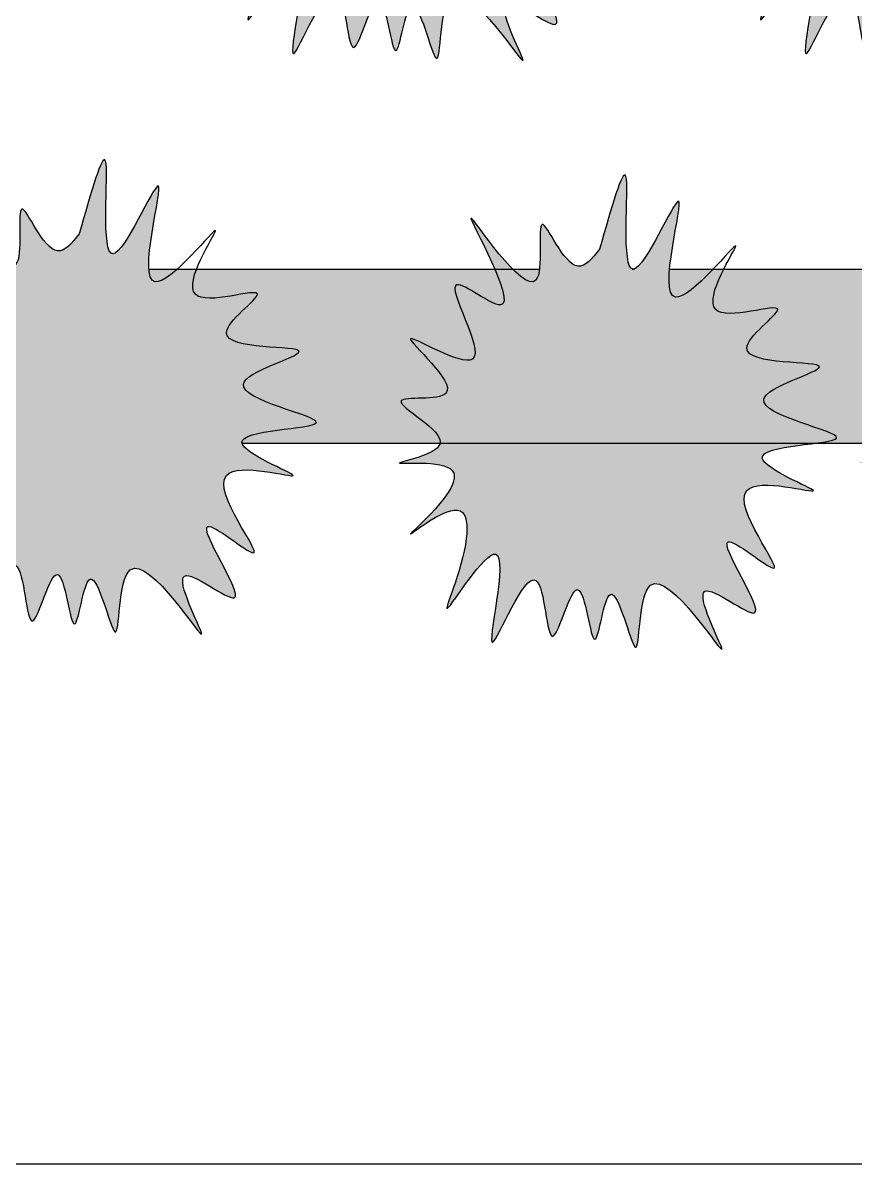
# Model space of a CAD drawing. Header units: metres. Extents: x 1203 to 2640, y 535 to 1122.
# Drawn here: x 1258.13 to 1273.02, y 535.44 to 555.86 of the extents above; entities that cross this region are included whole.
import ezdxf

# ---------------------------------------------------------------- set-up
doc = ezdxf.new("R2010")
doc.units = ezdxf.units.M
doc.layers.add('Layer1', color=105, linetype='Continuous')
doc.layers.add('line work', color=7, linetype='Continuous')
picture_1 = doc.add_image_def('image1.png', size_in_pixel=(941, 730))

msp = doc.modelspace()

# ---------------------------------------------------------------- hatches: boundary and pattern name
at = {"layer": 'line work', "lineweight": -3}
h = msp.add_hatch(color=256, dxfattribs=at)
h.dxf.hatch_style = 1
h.set_gradient(color1=(76, 153, 0), color2=(88, 186, 72))
edge = h.paths.add_edge_path()
edge.add_spline(control_points=[(1264.890465796004, 562.3417832357588), (1265.099383096613, 563.0741580677976), (1265.559949187243, 564.6887060840925), (1265.12364469558, 560.643339864902), (1266.817306190791, 564.6070791032313), (1265.526780905416, 560.1766547668683), (1268.017059552223, 563.3433570518247), (1266.210852449488, 560.696610793185), (1268.787559550503, 561.6480028507405), (1266.670244802701, 560.1903272406798), (1269.938208657071, 560.4323185089936), (1266.660825992704, 559.566498765419), (1270.500338108149, 558.8410004924453), (1266.727100934263, 558.8461427636701), (1269.648398421996, 557.6946827346414), (1266.509846891535, 558.6312902724596), (1268.771411072555, 555.8926570122358), (1266.471810462817, 557.8508446438923), (1268.412483711828, 555.0676156350703), (1266.229224620421, 556.8689228940761), (1267.739233363247, 554.0116512563548), (1265.498538470632, 557.6532962106193), (1265.669659732122, 554.2429464119202), (1265.061690784095, 557.0095147241306), (1264.796535655707, 554.5606959135391), (1264.557917979172, 557.0947399938492), (1263.952758777033, 554.5423239832448), (1263.897600680637, 557.4995451125984), (1262.528456734095, 553.9219081404658), (1263.424109183675, 557.468956855221), (1262.540193397973, 556.446916628465), (1261.902675664226, 555.4669778608677), (1262.577460843623, 556.8596378455738), (1262.483637932139, 558.0166658694183), (1260.695780031213, 556.5818028798817), (1263.238870393257, 558.7117472174722), (1260.602620755364, 558.4123667245423), (1262.777942134521, 558.7993163435618), (1260.601371692215, 559.835094727983), (1262.910335814475, 559.4850228386434), (1260.646132560271, 561.3665203677785), (1263.455169856955, 559.5753339752314), (1261.693895815103, 562.3650669655818), (1263.884638812693, 560.5742369599352), (1261.701045612363, 564.3470938903861), (1264.089111933426, 560.6523681436227), (1263.658899704954, 563.5578463821794), (1264.381267049774, 561.7005396216733), (1264.762904111305, 562.1811423930213), (1264.890465796004, 562.3417832357588)], knot_values=[0, 0, 0, 0, 1.384531089470169, 3.052251150930328, 4.51227106734385, 6.230514409384013, 7.646266710968491, 8.837739149747739, 9.94658184973702, 10.83366189957932, 12.17828393629707, 13.33339300226884, 14.80887636625841, 16.1873504182889, 17.27141948007431, 18.46342627944943, 19.92636695359363, 20.8580358650292, 22.21655425836323, 23.18468715730932, 24.25395825802033, 25.96152804359782, 27.10364750380314, 28.1446373431037, 28.99440082079879, 29.93175946675743, 30.87369619376476, 31.91644790475964, 33.26924558145777, 34.84907136211234, 35.49598666021974, 36.14989246041473, 37.43998049402188, 37.95074690459155, 38.93030355929609, 40.29042992096921, 41.24306755461195, 42.03676811482109, 43.0768671491179, 43.89262102906633, 45.05296095809226, 46.21880730917361, 47.57695876240337, 48.43260749475863, 50.07074380859137, 51.67796193849407, 52.68127808788633, 53.66404707915862, 54.15745840362375, 54.15745840362375, 54.15745840362375, 54.15745840362375], degree=3, periodic=0)
h = msp.add_hatch(color=256, dxfattribs=at)
h.dxf.hatch_style = 1
h.set_gradient(color1=(76, 153, 0), color2=(88, 186, 72))
edge = h.paths.add_edge_path()
edge.add_spline(control_points=[(1274.062278143662, 562.3417832357588), (1274.271195444271, 563.0741580677976), (1274.731761534901, 564.6887060840925), (1274.295457043237, 560.643339864902), (1275.989118538449, 564.6070791032313), (1274.698593253073, 560.1766547668683), (1277.188871899881, 563.3433570518247), (1275.382664797145, 560.696610793185), (1277.95937189816, 561.6480028507405), (1275.842057150359, 560.1903272406798), (1279.110021004728, 560.4323185089936), (1275.832638340362, 559.566498765419), (1279.672150455806, 558.8410004924453), (1275.898913281921, 558.8461427636701), (1278.820210769654, 557.6946827346414), (1275.681659239193, 558.6312902724596), (1277.943223420213, 555.8926570122358), (1275.643622810474, 557.8508446438923), (1277.584296059486, 555.0676156350703), (1275.401036968078, 556.8689228940761), (1276.911045710905, 554.0116512563548), (1274.67035081829, 557.6532962106193), (1274.84147207978, 554.2429464119202), (1274.233503131753, 557.0095147241306), (1273.968348003364, 554.5606959135391), (1273.72973032683, 557.0947399938492), (1273.12457112469, 554.5423239832448), (1273.069413028294, 557.4995451125984), (1271.700269081752, 553.9219081404658), (1272.595921531333, 557.468956855221), (1271.712005745631, 556.446916628465), (1271.074488011883, 555.4669778608677), (1271.74927319128, 556.8596378455738), (1271.655450279796, 558.0166658694183), (1269.867592378871, 556.5818028798817), (1272.410682740915, 558.7117472174722), (1269.774433103021, 558.4123667245423), (1271.949754482179, 558.7993163435618), (1269.773184039873, 559.835094727983), (1272.082148162132, 559.4850228386434), (1269.817944907928, 561.3665203677785), (1272.626982204613, 559.5753339752314), (1270.86570816276, 562.3650669655818), (1273.056451160351, 560.5742369599352), (1270.87285796002, 564.3470938903861), (1273.260924281084, 560.6523681436227), (1272.830712052612, 563.5578463821794), (1273.553079397432, 561.7005396216733), (1273.934716458963, 562.1811423930213), (1274.062278143662, 562.3417832357588)], knot_values=[0, 0, 0, 0, 1.384531089470169, 3.052251150930328, 4.51227106734385, 6.230514409384013, 7.646266710968491, 8.837739149747739, 9.94658184973702, 10.83366189957932, 12.17828393629707, 13.33339300226884, 14.80887636625841, 16.1873504182889, 17.27141948007431, 18.46342627944943, 19.92636695359363, 20.8580358650292, 22.21655425836323, 23.18468715730932, 24.25395825802033, 25.96152804359782, 27.10364750380314, 28.1446373431037, 28.99440082079879, 29.93175946675743, 30.87369619376476, 31.91644790475964, 33.26924558145777, 34.84907136211234, 35.49598666021974, 36.14989246041473, 37.43998049402188, 37.95074690459155, 38.93030355929609, 40.29042992096921, 41.24306755461195, 42.03676811482109, 43.0768671491179, 43.89262102906633, 45.05296095809226, 46.21880730917361, 47.57695876240337, 48.43260749475863, 50.07074380859137, 51.67796193849407, 52.68127808788633, 53.66404707915862, 54.15745840362375, 54.15745840362375, 54.15745840362375, 54.15745840362375], degree=3, periodic=0)
at = {"layer": 'line work', "lineweight": -3, "true_color": 0x90e203}
h = msp.add_hatch(color=62, dxfattribs=at)
h.dxf.hatch_style = 1
edge = h.paths.add_edge_path()
edge.add_spline(control_points=[(1273.342492885894, 562.3471440608998), (1273.445657893727, 562.1916039867804), (1273.699393629114, 561.8847959015843), (1273.934716458963, 562.1811423930213), (1274.062278143662, 562.3417832357588)], knot_values=[53.2472246651246, 53.2472246651246, 53.2472246651246, 53.2472246651246, 53.66404707915862, 54.15745840362375, 54.15745840362375, 54.15745840362375, 54.15745840362375], degree=3, periodic=0)
edge.add_spline(control_points=[(1273.342492885894, 562.3471440608998), (1273.202419125204, 562.5583308147967), (1272.880616579482, 563.220811525356), (1273.260924281084, 560.6523681436227), (1270.87285796002, 564.3470938903861), (1273.056451160351, 560.5742369599352), (1270.86570816276, 562.3650669655818), (1272.626982204613, 559.5753339752314), (1269.817944907928, 561.3665203677785), (1272.082148162132, 559.4850228386434), (1269.773184039873, 559.835094727983), (1271.949754482179, 558.7993163435618), (1269.774433103021, 558.4123667245423), (1272.410682740915, 558.7117472174722), (1269.867592378871, 556.5818028798817), (1271.655450279796, 558.0166658694183), (1271.74927319128, 556.8596378455738), (1271.074488011883, 555.4669778608677), (1271.712005745631, 556.446916628465), (1272.595921531333, 557.468956855221), (1271.700269081752, 553.9219081404658), (1273.069413028294, 557.4995451125984), (1273.12457112469, 554.5423239832448), (1273.72973032683, 557.0947399938492), (1273.968348003364, 554.5606959135391), (1274.233503131753, 557.0095147241306), (1274.84147207978, 554.2429464119202), (1274.67035081829, 557.6532962106193), (1276.911045710905, 554.0116512563548), (1275.401036968078, 556.8689228940761), (1277.584296059486, 555.0676156350703), (1275.643622810474, 557.8508446438923), (1277.943223420213, 555.8926570122358), (1275.681659239193, 558.6312902724596), (1278.820210769654, 557.6946827346414), (1275.898913281921, 558.8461427636701), (1279.672150455806, 558.8410004924453), (1275.832638340362, 559.566498765419), (1279.110021004728, 560.4323185089936), (1275.842057150359, 560.1903272406798), (1277.95937189816, 561.6480028507405), (1275.382664797145, 560.696610793185), (1277.188871899881, 563.3433570518247), (1274.698593253073, 560.1766547668683), (1275.989118538449, 564.6070791032313), (1274.295457043237, 560.643339864902), (1274.731434890481, 564.6856774737349), (1274.272214007306, 563.0777266301408), (1274.063807374502, 562.3471440608965)], knot_values=[0.003378164089539837, 0.003378164089539837, 0.003378164089539837, 0.003378164089539837, 0.5693247413278115, 1.572640890720066, 3.179859020622764, 4.81799533445551, 5.673644066810766, 7.031795520040525, 8.197641871121874, 9.357981800147812, 10.17373568009624, 11.21383471439305, 12.00753527460218, 12.96017290824493, 14.32029926991805, 15.29985592462258, 15.81062233519226, 17.10071036879941, 17.7546161689944, 18.4015314671018, 19.98135724775636, 21.3341549244545, 22.37690663544938, 23.31884336245671, 24.25620200841535, 25.10596548611043, 26.146955325411, 27.28907478561632, 28.99664457119381, 30.06591567190482, 31.03404857085091, 32.39256696418494, 33.3242358756205, 34.78717654976471, 35.97918334913983, 37.06325241092524, 38.44172646295573, 39.9172098269453, 41.07231889291707, 42.41694092963481, 43.30402097947712, 44.4128636794664, 45.60433611824565, 47.02008841983012, 48.73833176187028, 50.19835167828381, 51.86607173974397, 53.2472246651246, 53.2472246651246, 53.2472246651246, 53.2472246651246], degree=3, periodic=0)
edge.add_line((1274.063807374502, 562.3471440608964), (1273.342492885896, 562.3471440608964))
at = {"layer": 'line work', "lineweight": -3}
h = msp.add_hatch(color=256, dxfattribs=at)
h.dxf.hatch_style = 1
h.set_gradient(color1=(76, 153, 0), color2=(88, 186, 72))
edge = h.paths.add_edge_path()
edge.add_spline(control_points=[(1255.81408631572, 548.3322052348371), (1255.685388692764, 548.2945257317878), (1255.256147796505, 548.1992992972409), (1257.489379596917, 548.452911863981), (1254.946289234873, 546.3229675263907), (1256.734147135799, 547.757830515927), (1256.827970047283, 546.6008024920828), (1256.153184867886, 545.2081425073766), (1256.790702601633, 546.1880812749739), (1257.674618387335, 547.2101215017299), (1256.778965937754, 543.6630727869746), (1258.148109884297, 547.2407097591074), (1258.203267980693, 544.2834886297535), (1258.808427182832, 546.8359046403582), (1259.047044859366, 544.3018605600478), (1259.312199987755, 546.7506793706395), (1259.920168935782, 543.9841110584292), (1259.749047674292, 547.3944608571279), (1261.989742566908, 543.7528159028636), (1260.479733824081, 546.610087540585), (1262.662992915488, 544.8087802815792), (1260.722319666477, 547.5920092904012), (1263.021920276215, 545.6338216587445), (1260.760356095195, 548.3724549189686), (1263.881105864826, 547.4411597882327), (1262.11308693709, 548.1397314460744), (1262.054270979676, 548.3322052348371)], knot_values=[16.2085579968339, 16.2085579968339, 16.2085579968339, 16.2085579968339, 16.5273564046125, 17.47999403825524, 18.84012039992836, 19.8196770546329, 20.33044346520257, 21.62053149880973, 22.27443729900472, 22.92135259711211, 24.50117837776668, 25.85397605446482, 26.89672776545969, 27.83866449246703, 28.77602313842566, 29.62578661612075, 30.66677645542131, 31.80889591562664, 33.51646570120412, 34.58573680191513, 35.55386970086122, 36.91238809419525, 37.84405700563082, 39.30699767977502, 40.49900447915014, 41.56186596239055, 41.56186596239055, 41.56186596239055, 41.56186596239055], degree=3, periodic=0)
edge.add_spline(control_points=[(1262.054270979676, 548.3322052348371), (1262.05309740809, 548.3360457192816), (1261.995995484456, 548.5859195266662), (1264.750847311809, 548.5821651389541), (1260.911335196364, 549.3076634119279), (1264.188717860731, 550.1734831555025), (1260.920754006361, 549.9314918871887), (1263.038068754163, 551.3891674972493), (1261.057460370687, 550.6578716955555), (1261.168599383378, 551.2646828907751), (1261.240697711184, 551.4535216239524)], knot_values=[8.383642792042103, 8.383642792042103, 8.383642792042103, 8.383642792042103, 8.404850370587106, 9.7833244226176, 11.25880778660717, 12.41391685257893, 13.75853888929668, 14.64561893913899, 15.75446163912827, 16.2085579968339, 16.2085579968339, 16.2085579968339, 16.2085579968339], degree=3, periodic=0)
edge.add_line((1261.240697711184, 551.4535216239524), (1260.895728809205, 551.4535216239524))
edge.add_spline(control_points=[(1260.895728809205, 551.4535216239524), (1260.73652264041, 551.311231109418), (1260.470148462667, 551.1266374385059), (1260.396823858051, 551.3243610719273), (1260.38805910114, 551.4535216239541)], knot_values=[5.859192428846015, 5.859192428846015, 5.859192428846015, 5.859192428846015, 6.328267792654658, 6.699589773192657, 6.699589773192657, 6.699589773192657, 6.699589773192657], degree=3, periodic=0)
edge.add_spline(control_points=[(1260.38805910114, 551.4535216239541), (1260.356266104949, 551.9220344395329), (1260.938039103605, 554.0445234504432), (1259.374153899239, 550.3845045114108), (1259.810458390903, 554.4298707306014), (1259.349892300273, 552.8153227143065), (1259.140974999664, 552.0829478822677)], knot_values=[0, 0, 0, 0, 1.346921361502164, 2.806941277915686, 4.474661339375845, 5.859192428846014, 5.859192428846014, 5.859192428846014, 5.859192428846014], degree=3, periodic=0)
edge.add_spline(control_points=[(1259.140974999664, 552.0829478822677), (1259.013413314965, 551.9223070395303), (1258.631776253434, 551.441704268182), (1257.909408908615, 553.2990110286885), (1258.339621137086, 550.3935327901313), (1256.242094016891, 553.6387472915726), (1257.21921133262, 551.9063358254343), (1257.374575540498, 551.4535216240076)], knot_values=[48.94951330595559, 48.94951330595559, 48.94951330595559, 48.94951330595559, 49.44292463042072, 50.42569362169301, 51.42900977108527, 53.03622790098797, 54.15745840362374, 54.15745840362374, 54.15745840362374, 54.15745840362374], degree=3, periodic=0)
edge.add_spline(control_points=[(1257.374575540498, 551.4535216240076), (1257.446201010654, 551.2447667858545), (1257.497461524713, 550.8366805080225), (1255.944405018763, 552.1062316120906), (1257.705679060615, 549.3164986217403), (1254.896641763931, 551.1076850142874), (1257.160845018134, 549.2261874851522), (1254.851880895875, 549.5762593744921), (1256.766562986761, 548.6651074612661), (1256.005802386639, 548.3883349916493), (1255.81408631572, 548.3322052348371)], knot_values=[41.56186596239055, 41.56186596239055, 41.56186596239055, 41.56186596239055, 42.07877177358752, 42.93442050594278, 44.29257195917253, 45.45841831025388, 46.61875823927982, 47.43451211922824, 48.47461115352506, 48.9495133059556, 48.9495133059556, 48.9495133059556, 48.9495133059556], degree=3, periodic=0)
h = msp.add_hatch(color=256, dxfattribs=at)
h.dxf.hatch_style = 1
h.set_gradient(color1=(76, 153, 0), color2=(88, 186, 72))
edge = h.paths.add_edge_path()
edge.add_spline(control_points=[(1265.598140964396, 548.3322052348371), (1265.597148786776, 548.327859072512), (1265.538599648659, 548.1248656085575), (1264.161831443993, 547.8799638954688), (1266.798081081886, 548.1793443883988), (1264.254990719842, 546.0494000508085), (1266.042848620768, 547.4842630403448), (1266.136671532252, 546.3272350165005), (1265.461886352854, 544.9345750317943), (1266.099404086602, 545.9145137993916), (1266.983319872304, 546.9365540261477), (1266.087667422724, 543.3895053113924), (1267.456811369265, 546.967142283525), (1267.511969465662, 544.0099211541714), (1268.117128667801, 546.562337164776), (1268.355746344336, 544.0282930844655), (1268.620901472724, 546.4771118950573), (1269.228870420751, 543.710543582847), (1269.057749159261, 547.1208933815458), (1271.298444051876, 543.4792484272814), (1269.78843530905, 546.3365200650028), (1271.971694400457, 544.5352128059969), (1270.031021151445, 547.318441814819), (1272.330621761184, 545.3602541831623), (1270.069057580164, 548.0988874433864), (1273.207609110625, 547.162279905568), (1270.677847162315, 548.1594120972292), (1271.878404724743, 548.280979759734), (1272.277729443549, 548.332205234837)], knot_values=[15.29868823157382, 15.29868823157382, 15.29868823157382, 15.29868823157382, 15.31589551508031, 16.10959607528945, 17.06223370893219, 18.42236007060531, 19.40191672530985, 19.91268313587952, 21.20277116948667, 21.85667696968166, 22.50359226778906, 24.08341804844363, 25.43621572514176, 26.47896743613664, 27.42090416314397, 28.35826280910261, 29.2080262867977, 30.24901612609826, 31.39113558630358, 33.09870537188107, 34.16797647259208, 35.13610937153817, 36.4946277648722, 37.42629667630777, 38.88923735045196, 40.08124414982709, 41.1653132116125, 42.05397539832758, 42.05397539832758, 42.05397539832758, 42.05397539832758], degree=3, periodic=0)
edge.add_spline(control_points=[(1272.277729443549, 548.332205234837), (1272.497828811237, 548.3604396369383), (1273.208470560047, 548.4694138744812), (1270.220036681333, 549.0340959363457), (1273.497419345699, 549.8999156799201), (1270.22945549133, 549.6579244116066), (1272.346770239132, 551.115600021667), (1270.188880084579, 550.318846850416), (1270.535551679992, 551.1825313253144), (1270.673121953072, 551.4535216239522)], knot_values=[8.164344656085559, 8.164344656085559, 8.164344656085559, 8.164344656085559, 8.654156521400974, 10.12963988539054, 11.28474895136231, 12.62937098808006, 13.51645103792236, 14.62529373791164, 15.29868823157382, 15.29868823157382, 15.29868823157382, 15.29868823157382], degree=3, periodic=0)
edge.add_line((1270.673121953072, 551.4535216239524), (1270.484258925078, 551.4535216239524))
edge.add_spline(control_points=[(1270.484258925074, 551.4535216239481), (1270.239402094537, 551.1986362160621), (1269.714575537422, 550.7058174704581), (1269.68009903761, 551.1840928798467), (1269.703736263489, 551.4535216239639)], knot_values=[5.634162140690941, 5.634162140690941, 5.634162140690941, 5.634162140690941, 6.377188496817252, 6.973540765510323, 6.973540765510323, 6.973540765510323, 6.973540765510323], degree=3, periodic=0)
edge.add_spline(control_points=[(1269.703736263489, 551.4535216239639), (1269.748203928164, 551.960385970419), (1270.162018670425, 553.5633642625685), (1269.291551663714, 551.5353569296198), (1269.075948700984, 551.4535216239528)], knot_values=[3.089602102777757, 3.089602102777757, 3.089602102777757, 3.089602102777757, 4.211493176124849, 5.634162140690941, 5.634162140690941, 5.634162140690941, 5.634162140690941], degree=3, periodic=0)
edge.add_spline(control_points=[(1269.075948700984, 551.4535216239528), (1269.070288230362, 551.4513731082844), (1269.054482997746, 551.4472630778123), (1269.040337143678, 551.4495291360859), (1269.031752277366, 551.4535216239561)], knot_values=[2.981750225426913, 2.981750225426913, 2.981750225426913, 2.981750225426913, 3.019101177274342, 3.089602102777758, 3.089602102777758, 3.089602102777758, 3.089602102777758], degree=3, periodic=0)
edge.add_spline(control_points=[(1269.031752277366, 551.4535216239561), (1268.837259614259, 551.5439726071305), (1269.108521716022, 554.119010409906), (1268.658593785242, 552.5417552387242), (1268.449676484633, 551.8093804066855)], knot_values=[0, 0, 0, 0, 1.597219135956743, 2.981750225426912, 2.981750225426912, 2.981750225426912, 2.981750225426912], degree=3, periodic=0)
edge.add_spline(control_points=[(1268.449676484633, 551.8093804066855), (1268.322114799934, 551.648739563948), (1267.940477738403, 551.1681367925999), (1267.285251938187, 552.852813317814), (1267.411705012103, 551.7505695902535), (1267.375601478855, 551.4535216239523)], knot_values=[51.90842255344631, 51.90842255344631, 51.90842255344631, 51.90842255344631, 52.40183387791144, 53.38460286918374, 54.15745840362375, 54.15745840362375, 54.15745840362375, 54.15745840362375], degree=3, periodic=0)
edge.add_spline(control_points=[(1267.375601478855, 551.4535216239523), (1267.364835634394, 551.3649438058046), (1267.300034830422, 551.1189532106835), (1267.072617904744, 551.2732303319478), (1266.895027200847, 551.4535216239524)], knot_values=[51.11934800168459, 51.11934800168459, 51.11934800168459, 51.11934800168459, 51.34980861663683, 51.90842255344632, 51.90842255344632, 51.90842255344632, 51.90842255344632], degree=3, periodic=0)
edge.add_spline(control_points=[(1266.895027200847, 551.4535216239524), (1266.561662161973, 551.7919560816636), (1265.828813182096, 552.8933202875542), (1266.393153668486, 551.8737190558463), (1266.575288539044, 551.4535216239525)], knot_values=[49.15815879540595, 49.15815879540595, 49.15815879540595, 49.15815879540595, 50.20676298849915, 51.11934800168459, 51.11934800168459, 51.11934800168459, 51.11934800168459], degree=3, periodic=0)
edge.add_spline(control_points=[(1266.575288539044, 551.4535216239525), (1266.720094984819, 551.1194433859425), (1266.924827646303, 550.4661102383634), (1265.253106503732, 551.8326641365085), (1267.014380545584, 549.042931146158), (1264.2053432489, 550.8341175387052), (1266.469546503104, 548.9526200095701), (1264.173754947162, 549.3006947500002), (1265.657121238811, 548.5905640622698), (1265.598140964396, 548.3322052348371)], knot_values=[42.05397539832758, 42.05397539832758, 42.05397539832758, 42.05397539832758, 42.77952669897489, 43.63517543133015, 44.99332688455991, 46.15917323564125, 47.31951316466719, 48.13526704461562, 49.15815879540594, 49.15815879540594, 49.15815879540594, 49.15815879540594], degree=3, periodic=0)
h = msp.add_hatch(color=256, dxfattribs=at)
h.dxf.hatch_style = 1
h.set_gradient(color1=(76, 153, 0), color2=(88, 186, 72))
edge = h.paths.add_edge_path()
edge.add_spline(control_points=[(1280.491288424174, 548.332205234837), (1280.711387791863, 548.3604396369383), (1281.422029540672, 548.4694138744812), (1278.433595661959, 549.0340959363457), (1281.710978326325, 549.8999156799201), (1278.443014471956, 549.6579244116066), (1280.560329219757, 551.115600021667), (1278.402439065205, 550.318846850416), (1278.749110660618, 551.1825313253144), (1278.886680933697, 551.4535216239522)], knot_values=[8.164344656085559, 8.164344656085559, 8.164344656085559, 8.164344656085559, 8.654156521400974, 10.12963988539054, 11.28474895136231, 12.62937098808006, 13.51645103792236, 14.62529373791164, 15.29868823157382, 15.29868823157382, 15.29868823157382, 15.29868823157382], degree=3, periodic=0)
edge.add_spline(control_points=[(1278.886680933697, 551.4535216239522), (1278.992521009696, 551.6620087713619), (1279.244753685872, 552.0659256970667), (1278.919507945987, 551.6842914016145), (1278.6978179057, 551.4535216239481)], knot_values=[6.973540765510323, 6.973540765510323, 6.973540765510323, 6.973540765510323, 7.491618710627391, 8.164344656085557, 8.164344656085557, 8.164344656085557, 8.164344656085557], degree=3, periodic=0)
edge.add_spline(control_points=[(1278.6978179057, 551.4535216239481), (1278.452961075163, 551.1986362160621), (1277.928134518048, 550.7058174704581), (1277.893658018236, 551.1840928798467), (1277.917295244115, 551.4535216239639)], knot_values=[5.634162140690941, 5.634162140690941, 5.634162140690941, 5.634162140690941, 6.377188496817252, 6.973540765510323, 6.973540765510323, 6.973540765510323, 6.973540765510323], degree=3, periodic=0)
edge.add_spline(control_points=[(1277.917295244115, 551.4535216239639), (1277.96176290879, 551.960385970419), (1278.375577651051, 553.5633642625685), (1277.50511064434, 551.5353569296198), (1277.28950768161, 551.4535216239528)], knot_values=[3.089602102777757, 3.089602102777757, 3.089602102777757, 3.089602102777757, 4.211493176124849, 5.634162140690941, 5.634162140690941, 5.634162140690941, 5.634162140690941], degree=3, periodic=0)
edge.add_spline(control_points=[(1277.28950768161, 551.4535216239528), (1277.283847210988, 551.4513731082844), (1277.268041978372, 551.4472630778123), (1277.253896124303, 551.4495291360859), (1277.245311257991, 551.4535216239561)], knot_values=[2.981750225426913, 2.981750225426913, 2.981750225426913, 2.981750225426913, 3.019101177274342, 3.089602102777758, 3.089602102777758, 3.089602102777758, 3.089602102777758], degree=3, periodic=0)
edge.add_spline(control_points=[(1277.245311257991, 551.4535216239561), (1277.050818594885, 551.5439726071305), (1277.322080696648, 554.119010409906), (1276.872152765868, 552.5417552387242), (1276.663235465259, 551.8093804066855)], knot_values=[0, 0, 0, 0, 1.597219135956743, 2.981750225426912, 2.981750225426912, 2.981750225426912, 2.981750225426912], degree=3, periodic=0)
edge.add_spline(control_points=[(1276.663235465259, 551.8093804066855), (1276.53567378056, 551.648739563948), (1276.154036719029, 551.1681367925999), (1275.498810918813, 552.852813317814), (1275.625263992729, 551.7505695902535), (1275.589160459481, 551.4535216239523)], knot_values=[51.90842255344631, 51.90842255344631, 51.90842255344631, 51.90842255344631, 52.40183387791144, 53.38460286918374, 54.15745840362375, 54.15745840362375, 54.15745840362375, 54.15745840362375], degree=3, periodic=0)
edge.add_spline(control_points=[(1275.589160459481, 551.4535216239523), (1275.57839461502, 551.3649438058046), (1275.513593811047, 551.1189532106835), (1275.28617688537, 551.2732303319478), (1275.108586181473, 551.4535216239524)], knot_values=[51.11934800168459, 51.11934800168459, 51.11934800168459, 51.11934800168459, 51.34980861663683, 51.90842255344632, 51.90842255344632, 51.90842255344632, 51.90842255344632], degree=3, periodic=0)
edge.add_spline(control_points=[(1275.108586181473, 551.4535216239524), (1274.775221142599, 551.7919560816636), (1274.042372162722, 552.8933202875542), (1274.606712649112, 551.8737190558463), (1274.78884751967, 551.4535216239525)], knot_values=[49.15815879540595, 49.15815879540595, 49.15815879540595, 49.15815879540595, 50.20676298849915, 51.11934800168459, 51.11934800168459, 51.11934800168459, 51.11934800168459], degree=3, periodic=0)
edge.add_spline(control_points=[(1274.78884751967, 551.4535216239525), (1274.933653965445, 551.1194433859425), (1275.138386626929, 550.4661102383634), (1273.466665484358, 551.8326641365085), (1275.22793952621, 549.042931146158), (1272.418902229525, 550.8341175387052), (1274.683105483729, 548.9526200095701), (1272.387313927788, 549.3006947500002), (1273.870680219437, 548.5905640622698), (1273.811699945021, 548.3322052348371)], knot_values=[42.05397539832758, 42.05397539832758, 42.05397539832758, 42.05397539832758, 42.77952669897489, 43.63517543133015, 44.99332688455991, 46.15917323564125, 47.31951316466719, 48.13526704461562, 49.15815879540594, 49.15815879540594, 49.15815879540594, 49.15815879540594], degree=3, periodic=0)
edge.add_spline(control_points=[(1273.811699945021, 548.3322052348371), (1273.810707767401, 548.327859072512), (1273.752158629285, 548.1248656085575), (1272.375390424619, 547.8799638954688), (1275.011640062511, 548.1793443883988), (1272.468549700468, 546.0494000508085), (1274.256407601393, 547.4842630403448), (1274.350230512877, 546.3272350165005), (1273.67544533348, 544.9345750317943), (1274.312963067228, 545.9145137993916), (1275.196878852929, 546.9365540261477), (1274.301226403349, 543.3895053113924), (1275.670370349891, 546.967142283525), (1275.725528446287, 544.0099211541714), (1276.330687648427, 546.562337164776), (1276.569305324961, 544.0282930844655), (1276.834460453349, 546.4771118950573), (1277.442429401377, 543.710543582847), (1277.271308139887, 547.1208933815458), (1279.512003032502, 543.4792484272814), (1278.001994289675, 546.3365200650028), (1280.185253381082, 544.5352128059969), (1278.244580132071, 547.318441814819), (1280.54418074181, 545.3602541831623), (1278.28261656079, 548.0988874433864), (1281.421168091251, 547.162279905568), (1278.89140614294, 548.1594120972292), (1280.091963705369, 548.280979759734), (1280.491288424174, 548.332205234837)], knot_values=[15.29868823157382, 15.29868823157382, 15.29868823157382, 15.29868823157382, 15.31589551508031, 16.10959607528945, 17.06223370893219, 18.42236007060531, 19.40191672530985, 19.91268313587952, 21.20277116948667, 21.85667696968166, 22.50359226778906, 24.08341804844363, 25.43621572514176, 26.47896743613664, 27.42090416314397, 28.35826280910261, 29.2080262867977, 30.24901612609826, 31.39113558630358, 33.09870537188107, 34.16797647259208, 35.13610937153817, 36.4946277648722, 37.42629667630777, 38.88923735045196, 40.08124414982709, 41.1653132116125, 42.05397539832758, 42.05397539832758, 42.05397539832758, 42.05397539832758], degree=3, periodic=0)
at = {"layer": 'line work', "lineweight": -3, "true_color": 0x136734}
h = msp.add_hatch(color=116, dxfattribs=at)
h.dxf.hatch_style = 1
edge = h.paths.add_edge_path()
edge.add_spline(control_points=[(1265.598140964396, 548.3322052348371), (1265.657121238811, 548.5905640622698), (1264.173754947162, 549.3006947500002), (1266.469546503104, 548.9526200095701), (1264.2053432489, 550.8341175387052), (1267.014380545584, 549.042931146158), (1265.253106503732, 551.8326641365085), (1266.924827646303, 550.4661102383634), (1266.720094984819, 551.1194433859425), (1266.575288539044, 551.4535216239525)], knot_values=[42.05397539832758, 42.05397539832758, 42.05397539832758, 42.05397539832758, 43.0768671491179, 43.89262102906633, 45.05296095809226, 46.21880730917361, 47.57695876240337, 48.43260749475863, 49.15815879540594, 49.15815879540594, 49.15815879540594, 49.15815879540594], degree=3, periodic=0)
edge.add_line((1266.575288539044, 551.4535216239524), (1261.240697711184, 551.4535216239524))
edge.add_spline(control_points=[(1261.240697711184, 551.4535216239524), (1261.168599383378, 551.2646828907751), (1261.057460370687, 550.6578716955555), (1263.038068754163, 551.3891674972493), (1260.920754006361, 549.9314918871887), (1264.188717860731, 550.1734831555025), (1260.911335196364, 549.3076634119279), (1264.750847311809, 548.5821651389541), (1261.995995484456, 548.5859195266662), (1262.05309740809, 548.3360457192816), (1262.054270979676, 548.3322052348371)], knot_values=[8.383642792042103, 8.383642792042103, 8.383642792042103, 8.383642792042103, 8.837739149747739, 9.94658184973702, 10.83366189957932, 12.17828393629707, 13.33339300226884, 14.80887636625841, 16.1873504182889, 16.2085579968339, 16.2085579968339, 16.2085579968339, 16.2085579968339], degree=3, periodic=0)
edge.add_line((1262.054270979675, 548.3322052348371), (1265.598140964396, 548.3322052348371))
h = msp.add_hatch(color=116, dxfattribs=at)
h.dxf.hatch_style = 1
edge = h.paths.add_edge_path()
edge.add_spline(control_points=[(1273.811699945021, 548.3322052348371), (1273.870680219437, 548.5905640622698), (1272.387313927788, 549.3006947500002), (1274.683105483729, 548.9526200095701), (1272.418902229525, 550.8341175387052), (1275.22793952621, 549.042931146158), (1273.466665484358, 551.8326641365085), (1275.138386626929, 550.4661102383634), (1274.933653965445, 551.1194433859425), (1274.78884751967, 551.4535216239525)], knot_values=[42.05397539832758, 42.05397539832758, 42.05397539832758, 42.05397539832758, 43.0768671491179, 43.89262102906633, 45.05296095809226, 46.21880730917361, 47.57695876240337, 48.43260749475863, 49.15815879540594, 49.15815879540594, 49.15815879540594, 49.15815879540594], degree=3, periodic=0)
edge.add_line((1274.78884751967, 551.4535216239524), (1270.673121953072, 551.4535216239524))
edge.add_spline(control_points=[(1270.673121953072, 551.4535216239522), (1270.535551679992, 551.1825313253144), (1270.188880084579, 550.318846850416), (1272.346770239132, 551.115600021667), (1270.22945549133, 549.6579244116066), (1273.497419345699, 549.8999156799201), (1270.220036681333, 549.0340959363457), (1273.208470560047, 548.4694138744812), (1272.497828811237, 548.3604396369383), (1272.277729443549, 548.332205234837)], knot_values=[8.164344656085559, 8.164344656085559, 8.164344656085559, 8.164344656085559, 8.837739149747739, 9.94658184973702, 10.83366189957932, 12.17828393629707, 13.33339300226884, 14.80887636625841, 15.29868823157382, 15.29868823157382, 15.29868823157382, 15.29868823157382], degree=3, periodic=0)
edge.add_line((1272.27772944355, 548.3322052348371), (1273.811699945021, 548.3322052348371))
h = msp.add_hatch(color=116, dxfattribs=at)
h.dxf.hatch_style = 1
edge = h.paths.add_edge_path()
edge.add_spline(control_points=[(1260.38805910114, 551.4535216239541), (1260.396823858051, 551.3243610719273), (1260.470148462667, 551.1266374385059), (1260.73652264041, 551.311231109418), (1260.895728809205, 551.4535216239524)], knot_values=[5.859192428846014, 5.859192428846014, 5.859192428846014, 5.859192428846014, 6.230514409384013, 6.699589773192656, 6.699589773192656, 6.699589773192656, 6.699589773192656], degree=3, periodic=0)
edge.add_line((1260.895728809205, 551.4535216239524), (1260.38805910114, 551.4535216239524))
h = msp.add_hatch(color=116, dxfattribs=at)
h.dxf.hatch_style = 1
edge = h.paths.add_edge_path()
edge.add_spline(control_points=[(1266.895027200847, 551.4535216239524), (1267.072617904744, 551.2732303319478), (1267.300034830422, 551.1189532106835), (1267.364835634394, 551.3649438058046), (1267.375601478855, 551.4535216239523)], knot_values=[51.11934800168458, 51.11934800168458, 51.11934800168458, 51.11934800168458, 51.67796193849407, 51.90842255344631, 51.90842255344631, 51.90842255344631, 51.90842255344631], degree=3, periodic=0)
edge.add_line((1267.375601478855, 551.4535216239524), (1266.895027200847, 551.4535216239524))
h = msp.add_hatch(color=116, dxfattribs=at)
h.dxf.hatch_style = 1
edge = h.paths.add_edge_path()
edge.add_spline(control_points=[(1269.703736263489, 551.4535216239639), (1269.68009903761, 551.1840928798467), (1269.714575537422, 550.7058174704581), (1270.239402094537, 551.1986362160621), (1270.484258925074, 551.4535216239481)], knot_values=[5.634162140690941, 5.634162140690941, 5.634162140690941, 5.634162140690941, 6.230514409384013, 6.973540765510324, 6.973540765510324, 6.973540765510324, 6.973540765510324], degree=3, periodic=0)
edge.add_line((1270.484258925078, 551.4535216239524), (1269.703736263488, 551.4535216239524))

# ---------------------------------------------------------------- linework, layer by layer
at = {"layer": 'Layer1'}
for points in [[(1264.890465796004, 562.3417832357588), (1265.361724061956, 563.6436442054792), (1265.500329314843, 561.9816939092101), (1266.304240593861, 563.200457549869), (1266.248798086569, 561.4831089216486), (1267.329920548256, 562.3971815677102), (1266.969546619992, 561.2615155938436), (1268.078389319981, 561.2615155938436), (1267.523967631539, 560.5690362755872), (1268.826858768603, 560.2366462838795), (1267.828899729406, 559.6549636295257), (1269.131790189574, 558.9624843112692), (1267.801178814208, 558.6023953224515), (1268.715974430914, 558.0207126680975), (1267.523967631539, 558.0207126680975), (1267.995226574387, 556.6357540315848), (1267.191315295369, 557.1066400220361), (1267.662573561321, 555.8324783871567), (1266.775498859813, 556.2202667108156), (1267.08043095768, 555.1953974008517), (1265.80526141271, 556.3310633747183), (1265.528050230041, 555.2230963979619), (1265.084512879287, 556.1648683788644), (1264.807302373514, 555.3615923967055), (1264.502370275647, 556.2479657079259), (1264.058832924893, 555.4169907286567), (1263.753901503921, 556.4141607037798), (1262.977711140101, 555.3061940647542), (1263.033153647394, 556.885046694231), (1262.561894704545, 556.4418600386208), (1262.173799861083, 555.9155757162182), (1262.506452874149, 557.1620383539874), (1262.395568536461, 557.6606233415489), (1261.508493834953, 557.2451360207797), (1262.256963283574, 558.3808019946464), (1261.314446751669, 558.5192976556591), (1262.035194608197, 558.8516876473668), (1261.342167666868, 559.6272646324154), (1262.146078945885, 559.7657602934282), (1261.508493834953, 560.735231271441), (1262.617337211838, 560.3751422826231), (1262.340126706064, 561.7047022494538), (1263.116316392988, 561.3446129229051), (1262.589616296639, 562.8957665552716), (1263.753901503921, 561.7877999162461), (1263.86478584161, 562.784969891369), (1264.502370275647, 562.0370922411614), (1264.890465796004, 562.3417832357588)], [(1274.062278143662, 562.3417832357588), (1274.533536409614, 563.6436442054792), (1274.672141662501, 561.9816939092101), (1275.476052941518, 563.200457549869), (1275.420610434226, 561.4831089216486), (1276.501732895913, 562.3971815677102), (1276.141358967649, 561.2615155938436), (1277.250201667639, 561.2615155938436), (1276.695779979196, 560.5690362755872), (1277.99867111626, 560.2366462838795), (1277.000712077064, 559.6549636295257), (1278.303602537232, 558.9624843112692), (1276.972991161866, 558.6023953224515), (1277.887786778571, 558.0207126680975), (1276.695779979196, 558.0207126680975), (1277.167038922044, 556.6357540315848), (1276.363127643026, 557.1066400220361), (1276.834385908979, 555.8324783871567), (1275.947311207471, 556.2202667108156), (1276.252243305338, 555.1953974008517), (1274.977073760368, 556.3310633747183), (1274.699862577699, 555.2230963979619), (1274.256325226945, 556.1648683788644), (1273.979114721171, 555.3615923967055), (1273.674182623304, 556.2479657079259), (1273.23064527255, 555.4169907286567), (1272.925713851578, 556.4141607037798), (1272.149523487759, 555.3061940647542), (1272.204965995051, 556.885046694231), (1271.733707052203, 556.4418600386208), (1271.345612208741, 555.9155757162182), (1271.678265221807, 557.1620383539874), (1271.567380884118, 557.6606233415489), (1270.68030618261, 557.2451360207797), (1271.428775631231, 558.3808019946464), (1270.486259099327, 558.5192976556591), (1271.207006955854, 558.8516876473668), (1270.513980014525, 559.6272646324154), (1271.317891293543, 559.7657602934282), (1270.68030618261, 560.735231271441), (1271.789149559495, 560.3751422826231), (1271.511939053722, 561.7047022494538), (1272.288128740646, 561.3446129229051), (1271.761428644297, 562.8957665552716), (1272.925713851578, 561.7877999162461), (1273.036598189267, 562.784969891369), (1273.674182623304, 562.0370922411614), (1274.062278143662, 562.3417832357588)], [(1259.140974999664, 552.0829478822677), (1259.612233265616, 553.384808851988), (1259.750838518503, 551.722858555719), (1260.554749797521, 552.9416221963779), (1260.499307290229, 551.2242735681575), (1261.580429751916, 552.138346214219), (1261.220055823652, 551.0026802403524), (1262.328898523641, 551.0026802403524), (1261.774476835199, 550.3102009220961), (1263.077367972262, 549.9778109303884), (1262.079408933066, 549.3961282760346), (1263.382299393234, 548.7036489577781), (1262.051688017868, 548.3435599689603), (1262.966483634574, 547.7618773146064), (1261.774476835199, 547.7618773146064), (1262.245735778047, 546.3769186780937), (1261.441824499029, 546.847804668545), (1261.913082764981, 545.5736430336656), (1261.026008063473, 545.9614313573245), (1261.33094016134, 544.9365620473606), (1260.05577061637, 546.0722280212271), (1259.778559433701, 544.9642610444707), (1259.335022082947, 545.9060330253733), (1259.057811577174, 545.1027570432144), (1258.752879479307, 545.9891303544348), (1258.309342128553, 545.1581553751656), (1258.004410707581, 546.1553253502886), (1257.228220343761, 545.0473587112631), (1257.283662851054, 546.6262113407399), (1256.812403908205, 546.1830246851297), (1256.424309064743, 545.6567403627271), (1256.756962077809, 546.9032030004963), (1256.646077740121, 547.4017879880578), (1255.759003038612, 546.9863006672886), (1256.507472487234, 548.1219666411553), (1255.564955955329, 548.260462302168), (1256.285703811857, 548.5928522938757), (1255.592676870528, 549.3684292789243), (1256.396588149545, 549.5069249399371), (1255.759003038612, 550.4763959179498), (1256.867846415498, 550.116306929132), (1256.590635909724, 551.4458668959627), (1257.366825596648, 551.085777569414), (1256.840125500299, 552.6369312017805), (1258.004410707581, 551.5289645627549), (1258.115295045269, 552.5261345378779), (1258.752879479307, 551.7782568876703), (1259.140974999664, 552.0829478822677)], [(1268.449676484633, 551.8093804066855), (1268.920934750585, 553.1112413764058), (1269.059540003472, 551.4492910801367), (1269.86345128249, 552.6680547207957), (1269.808008775198, 550.9507060925753), (1270.889131236884, 551.8647787386368), (1270.528757308621, 550.7291127647702), (1271.63760000861, 550.7291127647702), (1271.083178320167, 550.0366334465139), (1272.386069457231, 549.7042434548061), (1271.388110418035, 549.1225608004523), (1272.691000878203, 548.4300814821959), (1271.360389502837, 548.0699924933781), (1272.275185119543, 547.4883098390242), (1271.083178320167, 547.4883098390242), (1271.554437263016, 546.1033512025115), (1270.750525983998, 546.5742371929628), (1271.22178424995, 545.3000755580833), (1270.334709548442, 545.6878638817423), (1270.639641646309, 544.6629945717783), (1269.364472101339, 545.7986605456449), (1269.08726091867, 544.6906935688885), (1268.643723567916, 545.632465549791), (1268.366513062143, 544.8291895676322), (1268.061580964275, 545.7155628788526), (1267.618043613521, 544.8845878995834), (1267.31311219255, 545.8817578747064), (1266.53692182873, 544.7737912356808), (1266.592364336022, 546.3526438651577), (1266.121105393174, 545.9094572095474), (1265.733010549712, 545.3831728871448), (1266.065663562778, 546.6296355249141), (1265.95477922509, 547.1282205124755), (1265.067704523581, 546.7127331917063), (1265.816173972203, 547.848399165573), (1264.873657440298, 547.9868948265857), (1265.594405296826, 548.3192848182935), (1264.901378355496, 549.094861803342), (1265.705289634514, 549.2333574643549), (1265.067704523581, 550.2028284423676), (1266.176547900466, 549.8427394535497), (1265.899337394693, 551.1722994203805), (1266.675527081617, 550.8122100938317), (1266.148826985268, 552.3633637261983), (1267.31311219255, 551.2553970871727), (1267.423996530238, 552.2525670622956), (1268.061580964275, 551.504689412088), (1268.449676484633, 551.8093804066855)]]:
    msp.add_spline(points, degree=3, dxfattribs=at)
at = {"layer": 'line work', "lineweight": -3}
for p, q in [((1260.388059101139, 551.4535216239524), (1266.575288539044, 551.4535216239524)), ((1261.240697711184, 551.4535216239524), (1267.375601478855, 551.4535216239524)), ((1266.895027200848, 551.4535216239524), (1267.375601478855, 551.4535216239524)), ((1269.031752277365, 551.4535216239524), (1269.075948700984, 551.4535216239524)), ((1269.031752277365, 551.4535216239524), (1269.075948700985, 551.4535216239524)), ((1269.703736263481, 551.4535216239524), (1275.589160459481, 551.4535216239524))]:
    msp.add_line(p, q, dxfattribs=at)
for points in [[(1265.598140964397, 548.3322052348371), (1262.054270979676, 548.3322052348371)], [(1280.49128842418, 548.3322052348371), (1265.598140964396, 548.3322052348371)]]:
    msp.add_lwpolyline(points, dxfattribs=at)

# ---------------------------------------------------------------- pictures from other files: only their frames are drawn
image = msp.add_image(picture_1, insert=(1202.937472373582, 535.4393026118123), size_in_units=(167.27261906233838, 129.765156127))
image.dxf.flags = 6

doc.saveas('drawing.dxf')
